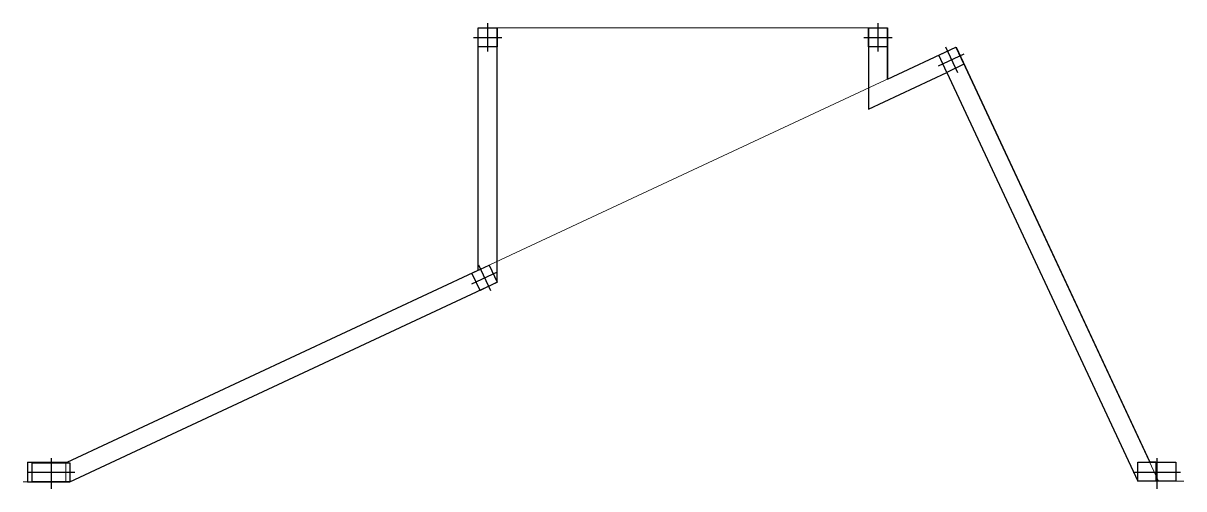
# Model space of a CAD drawing. Header units: millimetres. Extents: x 2612 to 2624.2, y 1583.7 to 1588.6.
import ezdxf

# ---------------------------------------------------------------- set-up
doc = ezdxf.new("R2010")
doc.units = ezdxf.units.MM
doc.layers.add('COTAS', color=2, linetype='Continuous', lineweight=18, true_color=0xffff00)
doc.layers.add('Plantilla', color=2, linetype='Continuous', lineweight=18, true_color=0xffff00)

# ---------------------------------------------------------------- blocks, each defined once
blk = doc.blocks.new('plantilla')
at = {"layer": 'COTAS'}
for p, q in [((2588.926, 1588.566), (2593.246, 1588.568)), ((2588.928, 1586.007), (2588.926, 1588.566)), ((2593.246, 1588.568), (2593.246, 1588.025)), ((2584.573, 1583.974), (2593.971, 1588.362)), ((2593.971, 1588.362), (2596.111, 1583.78)), ((2584.574, 1583.774), (2584.573, 1583.974)), ((2584.574, 1583.774), (2584.124, 1583.774)), ((2596.111, 1583.78), (2596.376, 1583.78))]:
    blk.add_line(p, q, dxfattribs=at)

msp = doc.modelspace()

# ---------------------------------------------------------------- linework, layer by layer
for p, q in [((2616.891, 1588.616), (2616.891, 1588.316)), ((2621.011, 1588.616), (2621.011, 1588.316)), ((2616.792, 1586.007), (2616.791, 1588.566)), ((2616.791, 1588.566), (2616.991, 1588.566)), ((2616.992, 1585.88), (2616.991, 1588.566)), ((2620.911, 1588.566), (2621.111, 1588.566)), ((2620.911, 1588.566), (2620.911, 1587.71)), ((2621.111, 1588.566), (2621.111, 1588.568)), ((2621.111, 1588.566), (2621.111, 1588.025)), ((2616.741, 1588.466), (2617.041, 1588.466)), ((2620.861, 1588.466), (2621.161, 1588.466)), ((2621.724, 1588.366), (2621.851, 1588.094)), ((2621.111, 1588.025), (2621.835, 1588.363)), ((2621.651, 1588.167), (2621.923, 1588.294)), ((2621.836, 1588.362), (2623.882, 1583.98)), ((2620.911, 1587.71), (2621.739, 1588.097)), ((2621.739, 1588.097), (2623.755, 1583.78)), ((2616.796, 1586.064), (2616.923, 1585.792)), ((2612.451, 1583.98), (2616.792, 1586.007)), ((2616.723, 1585.865), (2616.995, 1585.991)), ((2612.482, 1583.774), (2616.992, 1585.88)), ((2612.034, 1583.98), (2612.034, 1583.774)), ((2612.034, 1583.98), (2612.451, 1583.98)), ((2612.282, 1584.024), (2612.282, 1583.7)), ((2623.944, 1583.98), (2623.882, 1583.98)), ((2623.944, 1583.98), (2623.944, 1583.78)), ((2623.955, 1584.024), (2623.955, 1583.7)), ((2612.032, 1583.874), (2612.532, 1583.874)), ((2623.705, 1583.874), (2624.205, 1583.874)), ((2612.034, 1583.774), (2612.482, 1583.774)), ((2623.944, 1583.78), (2623.755, 1583.78))]:
    msp.add_line(p, q)
for points in [[(2616.791, 1588.566), (2616.991, 1588.566), (2616.991, 1588.366), (2616.791, 1588.366)], [(2620.911, 1588.566), (2621.111, 1588.566), (2621.111, 1588.366), (2620.911, 1588.366)], [(2621.654, 1588.278), (2621.835, 1588.363), (2621.92, 1588.182), (2621.739, 1588.097)], [(2616.726, 1585.976), (2616.907, 1586.061), (2616.992, 1585.88), (2616.811, 1585.795)], [(2612.082, 1583.974), (2612.482, 1583.974), (2612.482, 1583.774), (2612.082, 1583.774)], [(2623.755, 1583.98), (2624.155, 1583.98), (2624.155, 1583.78), (2623.755, 1583.78)]]:
    msp.add_lwpolyline(points, close=True)

# ---------------------------------------------------------------- block references
at = {"layer": 'Plantilla'}
msp.add_blockref('plantilla', (27.864, 0), dxfattribs=at)

doc.saveas('drawing.dxf')
